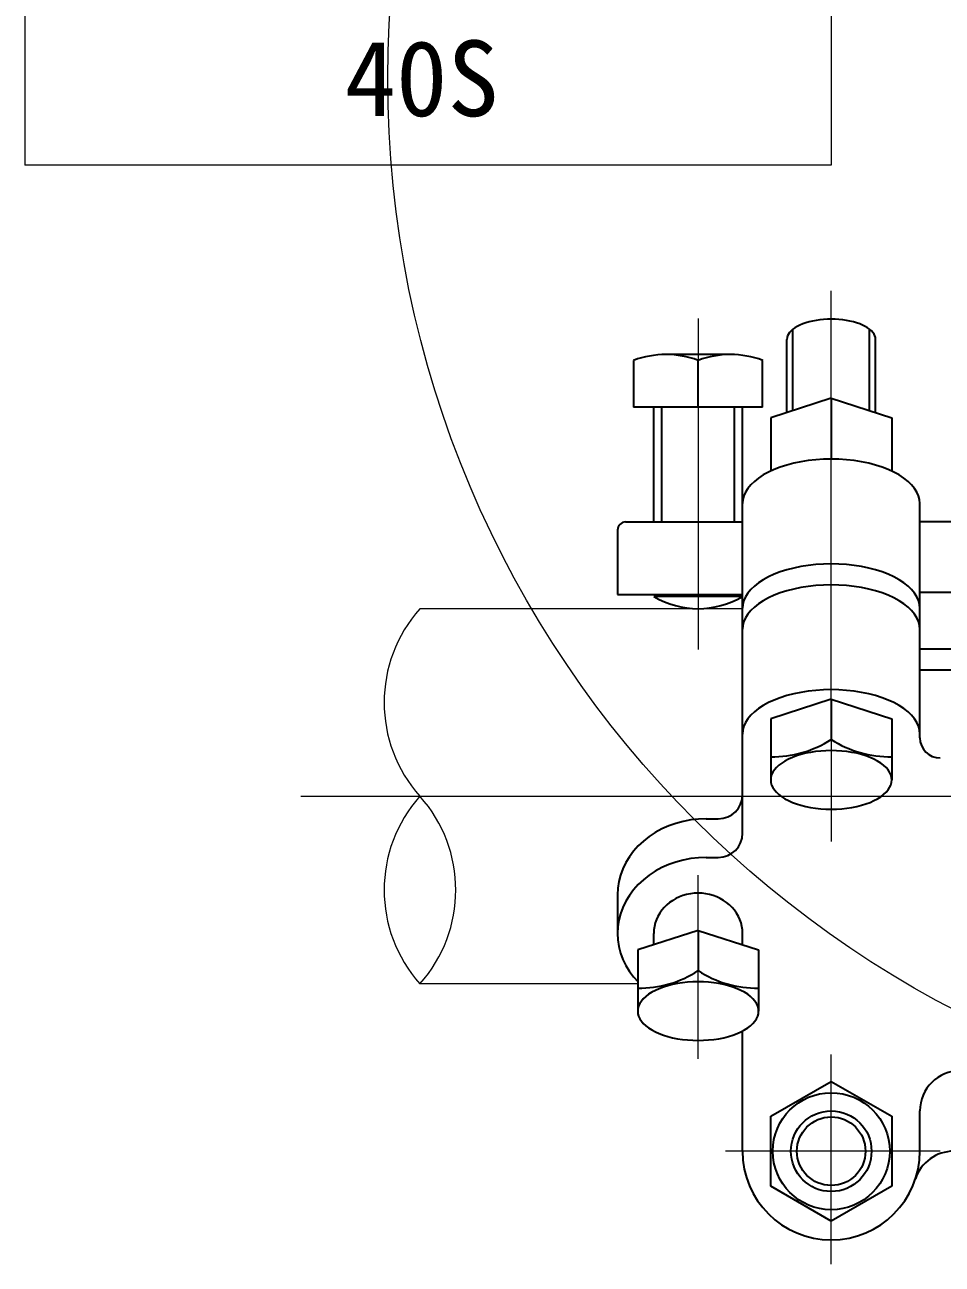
# Model space of a CAD drawing. Units: millimetres at full size, sheet at 1:20; details may follow other scales. Extents: x -5817 to 7940, y -3160 to 3160.
# Drawn here: x 154.8 to 382.3, y 1437.1 to 1744.4 of the extents above; entities that cross this region are included whole.
import ezdxf
from ezdxf.enums import TextEntityAlignment as Align

# ---------------------------------------------------------------- set-up
doc = ezdxf.new("R2010")
doc.units = ezdxf.units.MM
doc.header["$LTSCALE"] = 20
doc.linetypes.add('DOUBLE_CHAIN2', pattern=[12.8, 9, -1, 0.6, -0.6, 0.6, -1])
for name, color, linetype, lineweight in [('0-7_TEMP01', 3, 'Continuous', 18), ('0-8_T字管', 6, 'Continuous', 35), ('0-9_躯体', 7, 'Continuous', 9), ('1-1_配水管', 4, 'DOUBLE_CHAIN2', 9)]:
    doc.layers.add(name, color=color, linetype=linetype, lineweight=lineweight)
doc.layers.add('0-F_注釈', color=1, linetype='Continuous')
doc.styles.add('ＭＳ ゴシック', font='')
doc.styles.get('ＭＳ ゴシック').set_extended_font_data('MS Gothic')

msp = doc.modelspace()

# ---------------------------------------------------------------- linework, layer by layer
at = {"layer": '0-7_TEMP01'}
for p, q in [((354.75, 1651.82), (354.75, 1678.47)), ((321.75, 1671.62), (321.75, 1661.21)), ((321.75, 1649.64), (321.75, 1589.56)), ((354.75, 1577.22), (354.75, 1636.72)), ((354.75, 1567.25), (354.75, 1541.91)), ((223.21, 1553.14), (786.3, 1553.14)), ((321.75, 1519.89), (321.75, 1533.59)), ((321.75, 1488.04), (321.75, 1509.92)), ((354.75, 1437.12), (354.75, 1489.14)), ((381.81, 1465.14), (328.52, 1465.14))]:
    msp.add_line(p, q, dxfattribs=at)
msp.add_circle((504.75, 1731.15), 260, dxfattribs=at)
at = {"layer": '0-8_T字管'}
for p, q in [((345.25, 1648.73), (345.25, 1668.94)), ((364.25, 1648.73), (364.25, 1668.94)), ((343.75, 1648.25), (343.75, 1666.42)), ((365.75, 1648.25), (365.75, 1666.42)), ((329.75, 1662.65), (313.75, 1662.65)), ((305.75, 1661.21), (305.75, 1649.64)), ((321.75, 1649.64), (321.75, 1661.21)), ((337.75, 1649.64), (337.75, 1661.21)), ((354.75, 1651.82), (339.75, 1646.95)), ((354.75, 1651.82), (369.75, 1646.95)), ((354.75, 1651.82), (354.75, 1636.72)), ((337.75, 1649.64), (305.75, 1649.64)), ((310.75, 1621.14), (310.75, 1649.64)), ((312.75, 1621.14), (312.75, 1649.64)), ((330.75, 1621.14), (330.75, 1649.64)), ((332.75, 1625.73), (332.75, 1649.64)), ((339.75, 1646.95), (339.75, 1633.77)), ((369.75, 1646.95), (369.75, 1633.77)), ((332.75, 1543.97), (332.75, 1625.72)), ((376.75, 1567.64), (376.75, 1625.72)), ((303.75, 1621.14), (332.75, 1621.14)), ((392.55, 1621.14), (376.75, 1621.14)), ((301.75, 1619.14), (301.75, 1603.15)), ((301.75, 1603.15), (332.75, 1603.15)), ((332.75, 1602.64), (310.75, 1602.64)), ((376.75, 1603.71), (392.55, 1603.71)), ((376.75, 1589.71), (392.55, 1589.71)), ((376.75, 1584.51), (392.55, 1584.51)), ((354.75, 1577.22), (339.75, 1572.36)), ((354.75, 1577.22), (369.75, 1572.36)), ((354.75, 1577.22), (354.75, 1567.25)), ((339.75, 1572.36), (339.75, 1557.2)), ((369.75, 1572.36), (369.75, 1557.2)), ((323.75, 1547.55), (326.75, 1547.55)), ((323.75, 1537.97), (326.75, 1537.97)), ((301.75, 1528.72), (301.75, 1519.14)), ((321.75, 1519.89), (306.75, 1515.03)), ((310.75, 1516.32), (310.75, 1519.14)), ((321.75, 1519.89), (321.75, 1509.92)), ((321.75, 1519.89), (336.75, 1515.03)), ((332.75, 1516.32), (332.75, 1519.14)), ((306.75, 1515.03), (306.75, 1499.87)), ((336.75, 1515.03), (336.75, 1499.87)), ((332.75, 1465.14), (332.75, 1494.93)), ((339.75, 1473.8), (354.75, 1482.46)), ((354.75, 1482.46), (369.75, 1473.8)), ((376.75, 1465.14), (376.75, 1475.14)), ((339.75, 1456.49), (339.75, 1473.8)), ((369.75, 1473.8), (369.75, 1456.49)), ((354.75, 1447.83), (339.75, 1456.49)), ((369.75, 1456.49), (354.75, 1447.83))]:
    msp.add_line(p, q, dxfattribs=at)
for points in [[(365.75, 1666.42), (365.71, 1666.86), (365.59, 1667.3), (365.38, 1667.72), (365.09, 1668.13), (364.72, 1668.54), (364.28, 1668.93), (363.76, 1669.29), (363.18, 1669.64), (362.53, 1669.96), (361.83, 1670.25), (361.06, 1670.52), (360.25, 1670.76), (359.4, 1670.96), (358.51, 1671.13), (357.6, 1671.25), (356.66, 1671.35), (355.71, 1671.4), (354.75, 1671.42), (353.8, 1671.4), (352.84, 1671.35), (351.9, 1671.25), (350.99, 1671.13), (350.11, 1670.96), (349.25, 1670.76), (348.44, 1670.52), (347.68, 1670.25), (346.97, 1669.96), (346.33, 1669.64), (345.74, 1669.29), (345.23, 1668.93), (344.78, 1668.54), (344.41, 1668.13), (344.12, 1667.72), (343.92, 1667.3), (343.8, 1666.86), (343.75, 1666.42)], [(376.75, 1625.72), (376.67, 1626.68), (376.42, 1627.63), (376, 1628.57), (375.42, 1629.48), (374.69, 1630.37), (373.8, 1631.22), (372.77, 1632.03), (371.61, 1632.8), (370.31, 1633.5), (368.89, 1634.15), (367.37, 1634.74), (365.75, 1635.25), (364.05, 1635.69), (362.27, 1636.06), (360.44, 1636.35), (358.57, 1636.55), (356.67, 1636.68), (354.75, 1636.72), (352.84, 1636.68), (350.93, 1636.55), (349.06, 1636.35), (347.23, 1636.06), (345.45, 1635.69), (343.75, 1635.25), (342.13, 1634.74), (340.61, 1634.15), (339.19, 1633.5), (337.9, 1632.8), (336.73, 1632.03), (335.7, 1631.22), (334.81, 1630.37), (334.08, 1629.48), (333.5, 1628.57), (333.08, 1627.63), (332.83, 1626.68), (332.75, 1625.72)], [(376.75, 1599.74), (376.67, 1600.7), (376.42, 1601.65), (376, 1602.59), (375.42, 1603.5), (374.69, 1604.39), (373.8, 1605.24), (372.77, 1606.05), (371.61, 1606.81), (370.31, 1607.52), (368.89, 1608.17), (367.37, 1608.75), (365.75, 1609.27), (364.05, 1609.71), (362.27, 1610.08), (360.44, 1610.36), (358.57, 1610.58), (356.67, 1610.7), (354.75, 1610.74), (352.84, 1610.7), (350.93, 1610.58), (349.06, 1610.36), (347.23, 1610.08), (345.45, 1609.71), (343.75, 1609.27), (342.13, 1608.75), (340.61, 1608.17), (339.19, 1607.52), (337.9, 1606.81), (336.73, 1606.05), (335.7, 1605.24), (334.81, 1604.39), (334.08, 1603.5), (333.5, 1602.59), (333.08, 1601.65), (332.83, 1600.7), (332.75, 1599.74)], [(376.75, 1594.55), (376.67, 1595.51), (376.42, 1596.45), (376, 1597.39), (375.42, 1598.31), (374.69, 1599.19), (373.8, 1600.05), (372.77, 1600.86), (371.61, 1601.61), (370.31, 1602.33), (368.89, 1602.97), (367.37, 1603.56), (365.75, 1604.07), (364.05, 1604.52), (362.27, 1604.88), (360.44, 1605.17), (358.57, 1605.38), (356.67, 1605.51), (354.75, 1605.55), (352.84, 1605.51), (350.93, 1605.38), (349.06, 1605.17), (347.23, 1604.88), (345.45, 1604.52), (343.75, 1604.07), (342.13, 1603.56), (340.61, 1602.97), (339.19, 1602.33), (337.9, 1601.61), (336.73, 1600.86), (335.7, 1600.05), (334.81, 1599.19), (334.08, 1598.31), (333.5, 1597.39), (333.08, 1596.45), (332.83, 1595.51), (332.75, 1594.55)], [(376.75, 1568.57), (376.67, 1569.52), (376.42, 1570.48), (376, 1571.41), (375.42, 1572.33), (374.69, 1573.22), (373.8, 1574.07), (372.77, 1574.87), (371.61, 1575.63), (370.31, 1576.35), (368.89, 1576.99), (367.37, 1577.57), (365.75, 1578.09), (364.05, 1578.53), (362.27, 1578.9), (360.44, 1579.19), (358.57, 1579.39), (356.67, 1579.52), (354.75, 1579.57), (352.84, 1579.52), (350.93, 1579.39), (349.06, 1579.19), (347.23, 1578.9), (345.45, 1578.53), (343.75, 1578.09), (342.13, 1577.57), (340.61, 1576.99), (339.19, 1576.35), (337.9, 1575.63), (336.73, 1574.87), (335.7, 1574.07), (334.81, 1573.22), (334.08, 1572.33), (333.5, 1571.41), (333.08, 1570.48), (332.83, 1569.52), (332.75, 1568.57)], [(369.24, 1559.08), (368.85, 1559.68), (368.34, 1560.27), (367.74, 1560.83), (367.04, 1561.37), (366.25, 1561.87), (365.36, 1562.34), (364.39, 1562.76), (363.36, 1563.15), (362.25, 1563.49), (361.09, 1563.79), (359.88, 1564.03), (358.63, 1564.22), (357.36, 1564.36), (356.06, 1564.43), (354.75, 1564.47), (353.45, 1564.43), (352.14, 1564.36), (350.87, 1564.22), (349.62, 1564.03), (348.42, 1563.79), (347.25, 1563.49), (346.15, 1563.15), (345.11, 1562.76), (344.15, 1562.34), (343.26, 1561.87), (342.47, 1561.37), (341.76, 1560.83), (341.15, 1560.27), (340.65, 1559.68), (340.26, 1559.08), (339.98, 1558.46), (339.81, 1557.83), (339.75, 1557.2)], [(339.75, 1557.2), (339.81, 1556.57), (339.98, 1555.93), (340.26, 1555.32), (340.65, 1554.71), (341.15, 1554.12), (341.76, 1553.57), (342.47, 1553.03), (343.26, 1552.53), (344.15, 1552.06), (345.11, 1551.63), (346.15, 1551.24), (347.25, 1550.9), (348.42, 1550.62), (349.62, 1550.37), (350.87, 1550.18), (352.14, 1550.05), (353.45, 1549.96), (354.75, 1549.93), (356.06, 1549.96), (357.36, 1550.05), (358.63, 1550.18), (359.88, 1550.37), (361.09, 1550.62), (362.25, 1550.9), (363.36, 1551.24), (364.39, 1551.63), (365.36, 1552.06), (366.25, 1552.53), (367.04, 1553.03), (367.74, 1553.57), (368.34, 1554.12), (368.85, 1554.71), (369.24, 1555.32), (369.52, 1555.93), (369.7, 1556.57), (369.75, 1557.2), (369.7, 1557.83), (369.52, 1558.46), (369.24, 1559.08)], [(323.75, 1547.55), (321.84, 1547.48), (319.93, 1547.26), (318.06, 1546.91), (316.23, 1546.41), (314.46, 1545.79), (312.75, 1545.03), (311.13, 1544.14), (309.61, 1543.14), (308.19, 1542.04), (306.9, 1540.83), (305.73, 1539.53), (304.7, 1538.14), (303.81, 1536.68), (303.08, 1535.16), (302.5, 1533.6), (302.08, 1531.99), (301.83, 1530.36), (301.75, 1528.72)], [(323.75, 1537.97), (321.84, 1537.89), (319.93, 1537.68), (318.06, 1537.33), (316.23, 1536.83), (314.46, 1536.2), (312.75, 1535.44), (311.13, 1534.57), (309.61, 1533.56), (308.19, 1532.45), (306.9, 1531.25), (305.73, 1529.94), (304.7, 1528.56), (303.81, 1527.1), (303.08, 1525.58), (302.5, 1524.01), (302.08, 1522.41), (301.83, 1520.79), (301.75, 1519.14), (301.83, 1517.51), (302.08, 1515.88), (302.5, 1514.27), (303.08, 1512.7), (303.81, 1511.19), (304.7, 1509.73), (305.73, 1508.34), (306.75, 1507.19)], [(332.75, 1519.14), (332.71, 1520.02), (332.58, 1520.88), (332.38, 1521.73), (332.09, 1522.56), (331.72, 1523.36), (331.28, 1524.13), (330.77, 1524.87), (330.18, 1525.55), (329.53, 1526.2), (328.82, 1526.78), (328.06, 1527.31), (327.25, 1527.78), (326.4, 1528.18), (325.51, 1528.51), (324.6, 1528.78), (323.66, 1528.97), (322.71, 1529.08), (321.75, 1529.12), (320.79, 1529.08), (319.84, 1528.97), (318.9, 1528.78), (317.99, 1528.51), (317.11, 1528.18), (316.25, 1527.78), (315.45, 1527.31), (314.68, 1526.78), (313.97, 1526.2), (313.33, 1525.55), (312.74, 1524.87), (312.23, 1524.13), (311.79, 1523.36), (311.42, 1522.56), (311.12, 1521.73), (310.92, 1520.88), (310.8, 1520.02), (310.75, 1519.14)], [(336.24, 1501.74), (335.84, 1502.35), (335.35, 1502.93), (334.74, 1503.5), (334.04, 1504.04), (333.25, 1504.53), (332.36, 1505.01), (331.39, 1505.43), (330.36, 1505.82), (329.25, 1506.16), (328.09, 1506.45), (326.88, 1506.69), (325.63, 1506.88), (324.35, 1507.02), (323.06, 1507.11), (321.75, 1507.13), (320.44, 1507.11), (319.14, 1507.02), (317.87, 1506.88), (316.62, 1506.69), (315.41, 1506.45), (314.25, 1506.16), (313.15, 1505.82), (312.11, 1505.43), (311.14, 1505.01), (310.26, 1504.53), (309.47, 1504.04), (308.76, 1503.5), (308.15, 1502.93), (307.66, 1502.35), (307.26, 1501.74), (306.98, 1501.13), (306.81, 1500.5), (306.75, 1499.87)], [(306.75, 1499.87), (306.81, 1499.23), (306.98, 1498.61), (307.26, 1497.99), (307.66, 1497.38), (308.15, 1496.79), (308.76, 1496.24), (309.47, 1495.7), (310.26, 1495.19), (311.14, 1494.73), (312.11, 1494.3), (313.15, 1493.91), (314.25, 1493.58), (315.41, 1493.28), (316.62, 1493.04), (317.87, 1492.85), (319.14, 1492.71), (320.44, 1492.63), (321.75, 1492.6), (323.06, 1492.63), (324.35, 1492.71), (325.63, 1492.85), (326.88, 1493.04), (328.09, 1493.28), (329.25, 1493.58), (330.36, 1493.91), (331.39, 1494.3), (332.36, 1494.73), (333.25, 1495.19), (334.04, 1495.7), (334.74, 1496.24), (335.35, 1496.79), (335.84, 1497.38), (336.24, 1497.99), (336.53, 1498.61), (336.69, 1499.23), (336.75, 1499.87), (336.69, 1500.5), (336.53, 1501.13), (336.24, 1501.74)]]:
    msp.add_lwpolyline(points, dxfattribs=at)
for radius in [14.5, 10, 8.5]:
    msp.add_circle((354.75, 1465.14), radius, dxfattribs=at)
for centre, radius, start, end in [((313.75, 1639.54), 23.11, 69.744, 110.256), ((329.75, 1639.54), 23.11, 69.744, 110.256), ((303.75, 1619.14), 2, 90, 180), ((321.75, 1621.31), 21.66, 239.49, 300.51), ((340.19, 1589.55), 26.63, 269.055, 303.15), ((369.31, 1589.55), 26.63, 236.85, 270.945), ((381.75, 1567.64), 5, 180, 270), ((326.75, 1553.55), 6, 270, 0), ((326.75, 1543.97), 6, 270, 0), ((307.19, 1532.21), 26.63, 269.055, 303.15), ((336.32, 1532.21), 26.63, 236.85, 270.945), ((386.75, 1475.14), 10, 90, 180), ((354.75, 1465.14), 22, 180, 0), ((385.15, 1455.14), 10, 90, 161.79)]:
    msp.add_arc(centre, radius, start, end, dxfattribs=at)
at = {"layer": '0-9_躯体'}
for p, q in [((154.75, 1759.65), (154.75, 1709.65)), ((354.75, 1759.65), (354.75, 1709.65)), ((354.75, 1709.65), (154.75, 1709.65))]:
    msp.add_line(p, q, dxfattribs=at)
at = {"layer": '1-1_配水管'}
for p, q in [((332.75, 1599.64), (252.75, 1599.64)), ((306.75, 1506.64), (252.75, 1506.64))]:
    msp.add_line(p, q, dxfattribs=at)
for centre, start, end in [((278.75, 1576.39), 138.19, 221.81), ((278.75, 1529.89), 138.19, 221.81), ((226.76, 1529.89), 318.19, 41.81)]:
    msp.add_arc(centre, 34.88, start, end, dxfattribs=at)

# ---------------------------------------------------------------- texts
at = {"layer": '0-F_注釈', "style": 'ＭＳ ゴシック'}
msp.add_text('40S', height=18.77, dxfattribs=at).set_placement((234.04, 1716.13), align=Align.BOTTOM_LEFT)

doc.saveas('drawing.dxf')
